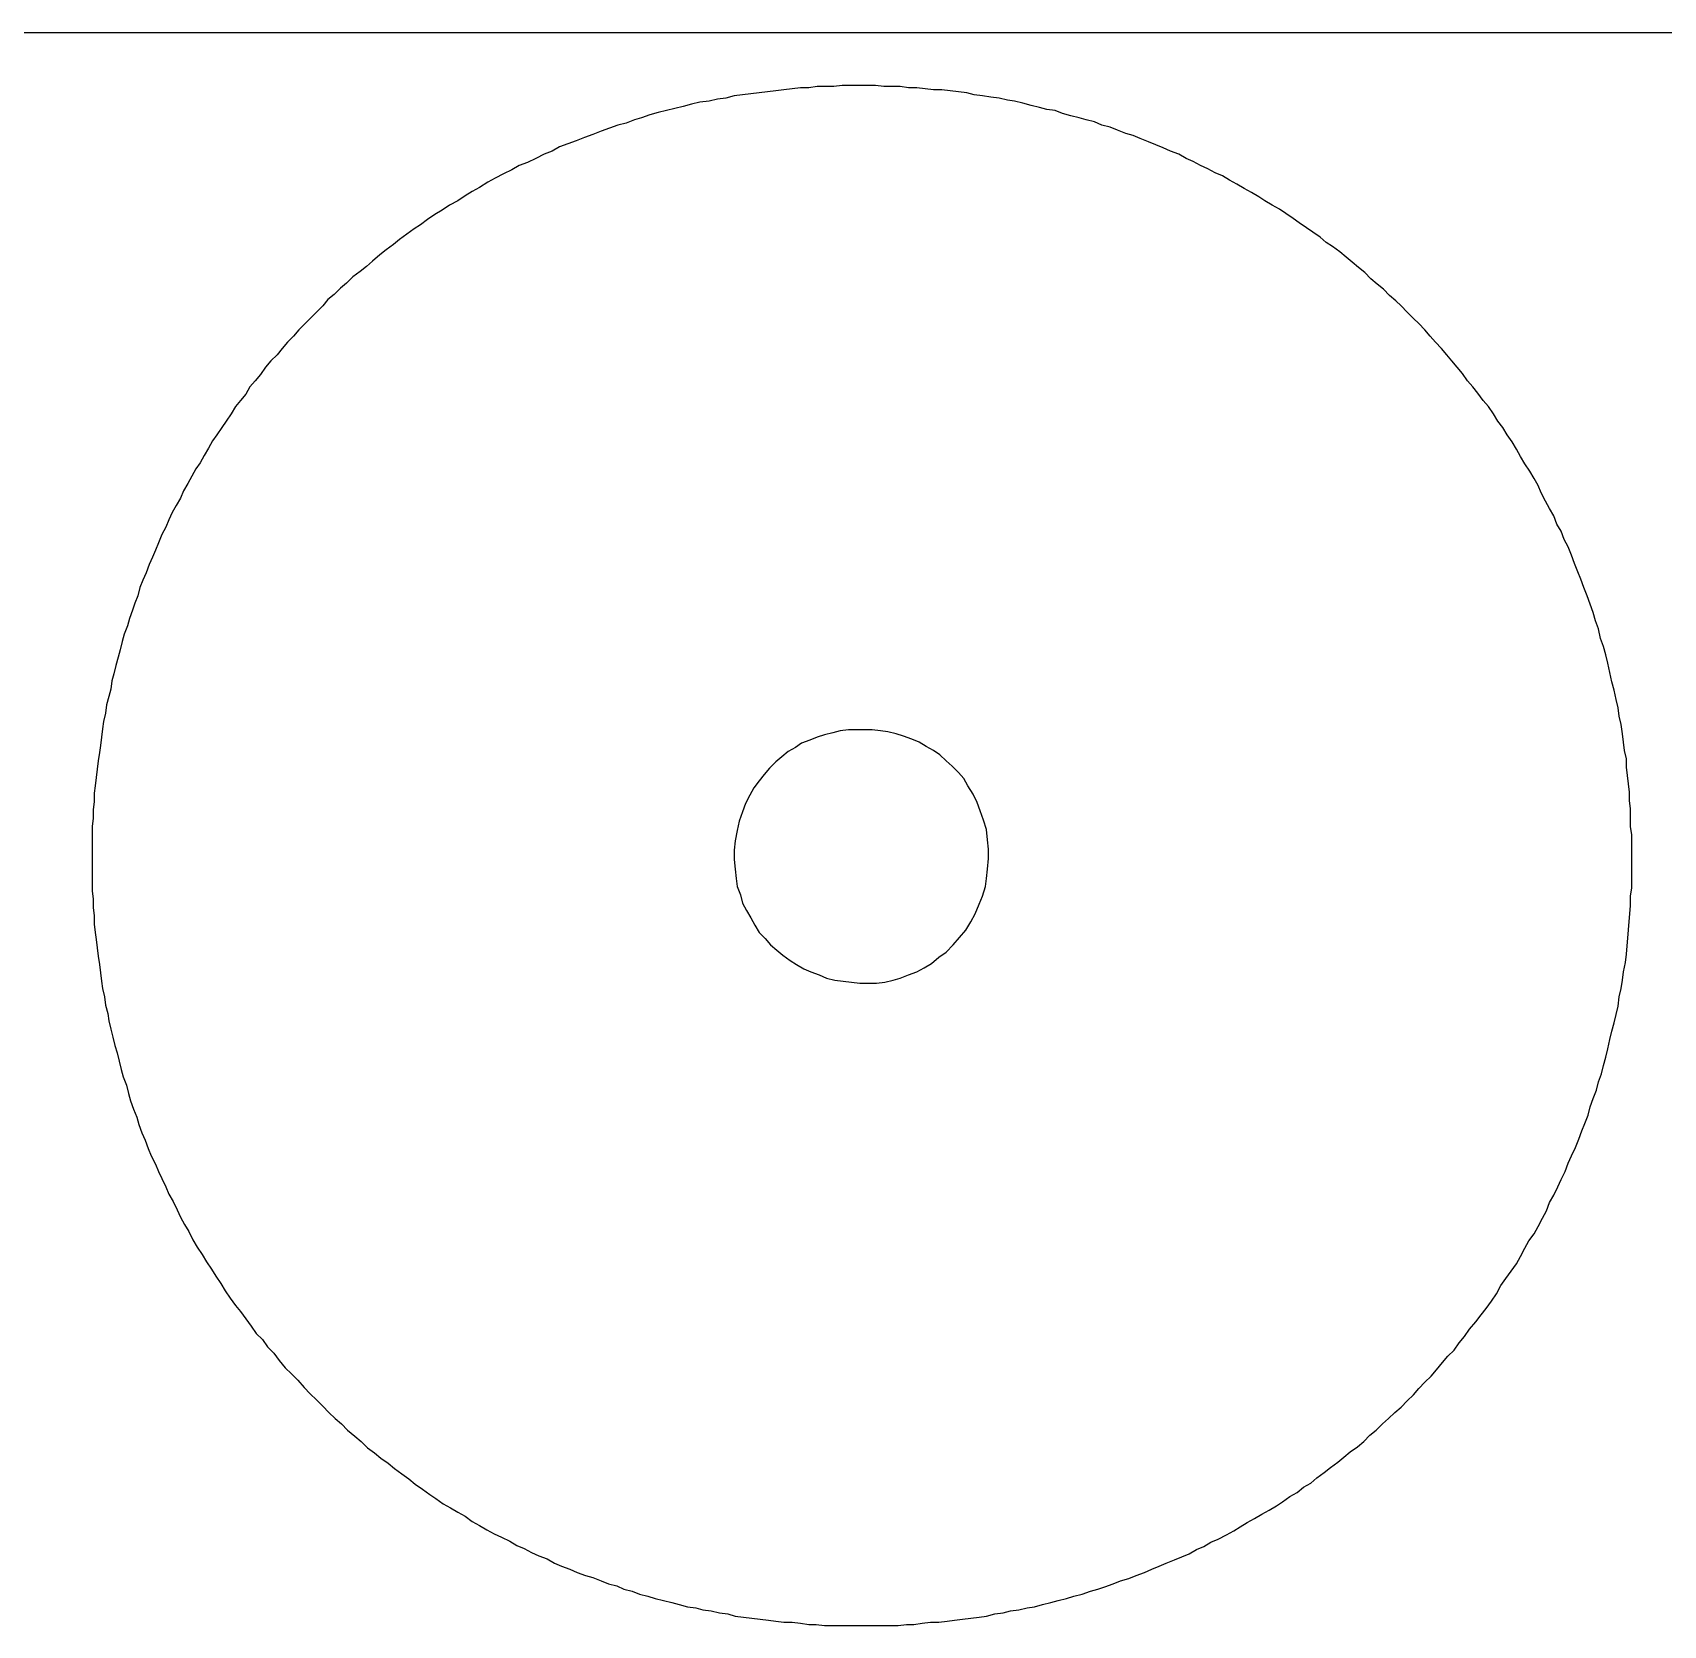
# Model space of a CAD drawing. Extents: x 11 to 591, y 39 to 419.
# Drawn here: x 52.76 to 92, y 380.63 to 418.96 of the extents above; entities that cross this region are included whole.
import ezdxf

# ---------------------------------------------------------------- set-up
doc = ezdxf.new("R2010")
doc.units = 0
doc.layers.get('0').update_dxf_attribs({"linetype": 'CONTINUOUS'})

msp = doc.modelspace()

# ---------------------------------------------------------------- linework, layer by layer
at = {"color": 5}
msp.add_line((11.215419, 418.955266), (591.140419, 418.955266), dxfattribs=at)
at = {"color": 3}
for p, q in [((70.640419, 417.555266), (70.440419, 417.530266)), ((70.840419, 417.580266), (70.640419, 417.555266)), ((71.040419, 417.605266), (70.840419, 417.580266)), ((71.240419, 417.630266), (71.040419, 417.605266)), ((71.440419, 417.630266), (71.240419, 417.630266)), ((71.640419, 417.655266), (71.440419, 417.630266)), ((71.840419, 417.655266), (71.640419, 417.655266)), ((72.040419, 417.655266), (71.840419, 417.655266)), ((72.240419, 417.680266), (72.040419, 417.655266)), ((72.440419, 417.680266), (72.240419, 417.680266)), ((72.640419, 417.680266), (72.440419, 417.680266)), ((72.840419, 417.680266), (72.640419, 417.680266)), ((73.040419, 417.680266), (72.840419, 417.680266)), ((73.240419, 417.655266), (73.040419, 417.680266)), ((73.440419, 417.655266), (73.240419, 417.655266)), ((73.640419, 417.655266), (73.440419, 417.655266)), ((73.840419, 417.630266), (73.640419, 417.655266)), ((74.040419, 417.630266), (73.840419, 417.630266)), ((74.240419, 417.605266), (74.040419, 417.630266)), ((74.440419, 417.580266), (74.240419, 417.605266)), ((74.640419, 417.580266), (74.440419, 417.580266)), ((74.840419, 417.555266), (74.640419, 417.580266)), ((75.040419, 417.530266), (74.840419, 417.555266)), ((68.415419, 417.180266), (68.215419, 417.130266)), ((68.615419, 417.230266), (68.415419, 417.180266)), ((68.815419, 417.280266), (68.615419, 417.230266)), ((69.040419, 417.305266), (68.815419, 417.280266)), ((69.240419, 417.355266), (69.040419, 417.305266)), ((69.440419, 417.380266), (69.240419, 417.355266)), ((69.640419, 417.430266), (69.440419, 417.380266)), ((69.840419, 417.455266), (69.640419, 417.430266)), ((70.040419, 417.480266), (69.840419, 417.455266)), ((70.240419, 417.505266), (70.040419, 417.480266)), ((70.440419, 417.530266), (70.240419, 417.505266)), ((75.240419, 417.505266), (75.040419, 417.530266)), ((75.415419, 417.455266), (75.240419, 417.505266)), ((75.615419, 417.430266), (75.415419, 417.455266)), ((75.815419, 417.405266), (75.615419, 417.430266)), ((76.015419, 417.380266), (75.815419, 417.405266)), ((76.215419, 417.330266), (76.015419, 417.380266)), ((76.390419, 417.305266), (76.215419, 417.330266)), ((76.590419, 417.255266), (76.390419, 417.305266)), ((76.790419, 417.205266), (76.590419, 417.255266)), ((76.990419, 417.155266), (76.790419, 417.205266)), ((67.040419, 416.780266), (66.840419, 416.730266)), ((67.240419, 416.855266), (67.040419, 416.780266)), ((67.415419, 416.905266), (67.240419, 416.855266)), ((67.615419, 416.980266), (67.415419, 416.905266)), ((67.815419, 417.030266), (67.615419, 416.980266)), ((68.015419, 417.080266), (67.815419, 417.030266)), ((68.215419, 417.130266), (68.015419, 417.080266)), ((77.165419, 417.105266), (76.990419, 417.155266)), ((77.365419, 417.080266), (77.165419, 417.105266)), ((77.540419, 417.005266), (77.365419, 417.080266)), ((77.740419, 416.955266), (77.540419, 417.005266)), ((77.940419, 416.905266), (77.740419, 416.955266)), ((78.115419, 416.855266), (77.940419, 416.905266)), ((78.315419, 416.805266), (78.115419, 416.855266)), ((78.490419, 416.730266), (78.315419, 416.805266)), ((66.040419, 416.430266), (65.840419, 416.355266)), ((66.240419, 416.505266), (66.040419, 416.430266)), ((66.440419, 416.580266), (66.240419, 416.505266)), ((66.640419, 416.655266), (66.440419, 416.580266)), ((66.840419, 416.730266), (66.640419, 416.655266)), ((78.690419, 416.680266), (78.490419, 416.730266)), ((78.865419, 416.605266), (78.690419, 416.680266)), ((79.065419, 416.530266), (78.865419, 416.605266)), ((79.240419, 416.480266), (79.065419, 416.530266)), ((79.415419, 416.405266), (79.240419, 416.480266)), ((79.615419, 416.330266), (79.415419, 416.405266)), ((65.065419, 416.030266), (64.865419, 415.930266)), ((65.265419, 416.105266), (65.065419, 416.030266)), ((65.440419, 416.205266), (65.265419, 416.105266)), ((65.640419, 416.280266), (65.440419, 416.205266)), ((65.840419, 416.355266), (65.640419, 416.280266)), ((79.790419, 416.255266), (79.615419, 416.330266)), ((79.965419, 416.180266), (79.790419, 416.255266)), ((80.140419, 416.105266), (79.965419, 416.180266)), ((80.340419, 416.030266), (80.140419, 416.105266)), ((80.515419, 415.930266), (80.340419, 416.030266)), ((64.290419, 415.655266), (64.090419, 415.555266)), ((64.465419, 415.755266), (64.290419, 415.655266)), ((64.665419, 415.830266), (64.465419, 415.755266)), ((64.865419, 415.930266), (64.665419, 415.830266)), ((80.690419, 415.855266), (80.515419, 415.930266)), ((80.865419, 415.755266), (80.690419, 415.855266)), ((81.040419, 415.680266), (80.865419, 415.755266)), ((81.215419, 415.580266), (81.040419, 415.680266)), ((63.515419, 415.230266), (63.340419, 415.130266)), ((63.715419, 415.355266), (63.515419, 415.230266)), ((63.890419, 415.455266), (63.715419, 415.355266)), ((64.090419, 415.555266), (63.890419, 415.455266)), ((81.390419, 415.505266), (81.215419, 415.580266)), ((81.565419, 415.405266), (81.390419, 415.505266)), ((81.740419, 415.305266), (81.565419, 415.405266)), ((81.915419, 415.205266), (81.740419, 415.305266)), ((82.090419, 415.105266), (81.915419, 415.205266)), ((62.990419, 414.905266), (62.790419, 414.805266)), ((63.165419, 415.030266), (62.990419, 414.905266)), ((63.340419, 415.130266), (63.165419, 415.030266)), ((82.265419, 415.005266), (82.090419, 415.105266)), ((82.415419, 414.905266), (82.265419, 415.005266)), ((82.590419, 414.805266), (82.415419, 414.905266)), ((62.265419, 414.455266), (62.090419, 414.330266)), ((62.440419, 414.580266), (62.265419, 414.455266)), ((62.615419, 414.680266), (62.440419, 414.580266)), ((62.790419, 414.805266), (62.615419, 414.680266)), ((82.765419, 414.705266), (82.590419, 414.805266)), ((82.915419, 414.605266), (82.765419, 414.705266)), ((83.090419, 414.480266), (82.915419, 414.605266)), ((83.240419, 414.380266), (83.090419, 414.480266)), ((61.765419, 414.105266), (61.590419, 413.980266)), ((61.940419, 414.230266), (61.765419, 414.105266)), ((62.090419, 414.330266), (61.940419, 414.230266)), ((83.415419, 414.255266), (83.240419, 414.380266)), ((83.565419, 414.155266), (83.415419, 414.255266)), ((83.740419, 414.030266), (83.565419, 414.155266)), ((83.890419, 413.905266), (83.740419, 414.030266)), ((61.265419, 413.730266), (61.115419, 413.605266)), ((61.440419, 413.855266), (61.265419, 413.730266)), ((61.590419, 413.980266), (61.440419, 413.855266)), ((84.040419, 413.805266), (83.890419, 413.905266)), ((84.215419, 413.680266), (84.040419, 413.805266)), ((84.365419, 413.555266), (84.215419, 413.680266)), ((60.790419, 413.330266), (60.640419, 413.205266)), ((60.940419, 413.455266), (60.790419, 413.330266)), ((61.115419, 413.605266), (60.940419, 413.455266)), ((84.515419, 413.430266), (84.365419, 413.555266)), ((84.665419, 413.305266), (84.515419, 413.430266)), ((84.815419, 413.180266), (84.665419, 413.305266)), ((60.315419, 412.930266), (60.165419, 412.805266)), ((60.465419, 413.080266), (60.315419, 412.930266)), ((60.640419, 413.205266), (60.465419, 413.080266)), ((84.965419, 413.030266), (84.815419, 413.180266)), ((85.115419, 412.905266), (84.965419, 413.030266)), ((85.265419, 412.780266), (85.115419, 412.905266)), ((59.865419, 412.530266), (59.740419, 412.380266)), ((60.015419, 412.655266), (59.865419, 412.530266)), ((60.165419, 412.805266), (60.015419, 412.655266)), ((85.415419, 412.630266), (85.265419, 412.780266)), ((85.565419, 412.505266), (85.415419, 412.630266)), ((85.690419, 412.380266), (85.565419, 412.505266)), ((59.440419, 412.080266), (59.315419, 411.955266)), ((59.590419, 412.230266), (59.440419, 412.080266)), ((59.740419, 412.380266), (59.590419, 412.230266)), ((85.840419, 412.230266), (85.690419, 412.380266)), ((85.990419, 412.080266), (85.840419, 412.230266)), ((86.115419, 411.955266), (85.990419, 412.080266)), ((59.165419, 411.805266), (59.040419, 411.655266)), ((59.315419, 411.955266), (59.165419, 411.805266)), ((86.265419, 411.805266), (86.115419, 411.955266)), ((86.390419, 411.655266), (86.265419, 411.805266)), ((58.765419, 411.355266), (58.640419, 411.205266)), ((58.890419, 411.505266), (58.765419, 411.355266)), ((59.040419, 411.655266), (58.890419, 411.505266)), ((86.515419, 411.505266), (86.390419, 411.655266)), ((86.665419, 411.355266), (86.515419, 411.505266)), ((86.790419, 411.205266), (86.665419, 411.355266)), ((58.365419, 410.905266), (58.240419, 410.730266)), ((58.490419, 411.055266), (58.365419, 410.905266)), ((58.640419, 411.205266), (58.490419, 411.055266)), ((86.915419, 411.055266), (86.790419, 411.205266)), ((87.040419, 410.905266), (86.915419, 411.055266)), ((87.165419, 410.755266), (87.040419, 410.905266)), ((58.115419, 410.580266), (57.990419, 410.430266)), ((58.240419, 410.730266), (58.115419, 410.580266)), ((87.290419, 410.580266), (87.165419, 410.755266)), ((87.415419, 410.430266), (87.290419, 410.580266)), ((57.765419, 410.105266), (57.640419, 409.955266)), ((57.890419, 410.255266), (57.765419, 410.105266)), ((57.990419, 410.430266), (57.890419, 410.255266)), ((87.540419, 410.280266), (87.415419, 410.430266)), ((87.665419, 410.105266), (87.540419, 410.280266)), ((87.790419, 409.955266), (87.665419, 410.105266)), ((57.540419, 409.780266), (57.415419, 409.605266)), ((57.640419, 409.955266), (57.540419, 409.780266)), ((87.915419, 409.780266), (87.790419, 409.955266)), ((88.015419, 409.605266), (87.915419, 409.780266)), ((57.315419, 409.455266), (57.190419, 409.280266)), ((57.415419, 409.605266), (57.315419, 409.455266)), ((88.140419, 409.455266), (88.015419, 409.605266)), ((88.240419, 409.280266), (88.140419, 409.455266)), ((56.990419, 408.955266), (56.890419, 408.780266)), ((57.090419, 409.130266), (56.990419, 408.955266)), ((57.190419, 409.280266), (57.090419, 409.130266)), ((88.365419, 409.105266), (88.240419, 409.280266)), ((88.465419, 408.930266), (88.365419, 409.105266)), ((88.565419, 408.755266), (88.465419, 408.930266)), ((56.790419, 408.605266), (56.690419, 408.455266)), ((56.890419, 408.780266), (56.790419, 408.605266)), ((88.665419, 408.580266), (88.565419, 408.755266)), ((88.790419, 408.405266), (88.665419, 408.580266)), ((56.590419, 408.280266), (56.490419, 408.105266)), ((56.690419, 408.455266), (56.590419, 408.280266)), ((88.890419, 408.230266), (88.790419, 408.405266)), ((88.990419, 408.055266), (88.890419, 408.230266)), ((56.315419, 407.755266), (56.215419, 407.580266)), ((56.390419, 407.930266), (56.315419, 407.755266)), ((56.490419, 408.105266), (56.390419, 407.930266)), ((89.065419, 407.880266), (88.990419, 408.055266)), ((89.165419, 407.680266), (89.065419, 407.880266)), ((56.115419, 407.405266), (56.040419, 407.230266)), ((56.215419, 407.580266), (56.115419, 407.405266)), ((89.265419, 407.505266), (89.165419, 407.680266)), ((89.365419, 407.330266), (89.265419, 407.505266)), ((55.965419, 407.055266), (55.865419, 406.880266)), ((56.040419, 407.230266), (55.965419, 407.055266)), ((89.440419, 407.130266), (89.365419, 407.330266)), ((89.540419, 406.955266), (89.440419, 407.130266)), ((55.790419, 406.680266), (55.715419, 406.505266)), ((55.865419, 406.880266), (55.790419, 406.680266)), ((89.615419, 406.755266), (89.540419, 406.955266)), ((89.715419, 406.580266), (89.615419, 406.755266)), ((89.790419, 406.380266), (89.715419, 406.580266)), ((55.640419, 406.330266), (55.565419, 406.155266)), ((55.715419, 406.505266), (55.640419, 406.330266)), ((89.865419, 406.180266), (89.790419, 406.380266)), ((89.940419, 405.980266), (89.865419, 406.180266)), ((55.490419, 405.955266), (55.415419, 405.780266)), ((55.565419, 406.155266), (55.490419, 405.955266)), ((90.015419, 405.805266), (89.940419, 405.980266)), ((90.090419, 405.605266), (90.015419, 405.805266)), ((55.290419, 405.405266), (55.215419, 405.230266)), ((55.340419, 405.605266), (55.290419, 405.405266)), ((55.415419, 405.780266), (55.340419, 405.605266)), ((90.165419, 405.405266), (90.090419, 405.605266)), ((90.240419, 405.205266), (90.165419, 405.405266)), ((55.165419, 405.055266), (55.090419, 404.855266)), ((55.215419, 405.230266), (55.165419, 405.055266)), ((90.315419, 405.005266), (90.240419, 405.205266)), ((90.365419, 404.805266), (90.315419, 405.005266)), ((55.040419, 404.680266), (54.965419, 404.480266)), ((55.090419, 404.855266), (55.040419, 404.680266)), ((90.440419, 404.605266), (90.365419, 404.805266)), ((90.490419, 404.380266), (90.440419, 404.605266)), ((54.915419, 404.305266), (54.865419, 404.105266)), ((54.965419, 404.480266), (54.915419, 404.305266)), ((90.565419, 404.180266), (90.490419, 404.380266)), ((54.815419, 403.930266), (54.765419, 403.730266)), ((54.865419, 404.105266), (54.815419, 403.930266)), ((90.615419, 403.980266), (90.565419, 404.180266)), ((90.665419, 403.780266), (90.615419, 403.980266)), ((54.715419, 403.530266), (54.665419, 403.355266)), ((54.765419, 403.730266), (54.715419, 403.530266)), ((90.715419, 403.555266), (90.665419, 403.780266)), ((90.765419, 403.330266), (90.715419, 403.555266)), ((54.640419, 403.155266), (54.590419, 402.980266)), ((54.665419, 403.355266), (54.640419, 403.155266)), ((90.815419, 403.130266), (90.765419, 403.330266)), ((90.865419, 402.905266), (90.815419, 403.130266)), ((54.540419, 402.780266), (54.515419, 402.580266)), ((54.590419, 402.980266), (54.540419, 402.780266)), ((90.915419, 402.705266), (90.865419, 402.905266)), ((90.940419, 402.505266), (90.915419, 402.705266)), ((54.465419, 402.380266), (54.440419, 402.205266)), ((54.515419, 402.580266), (54.465419, 402.380266)), ((90.990419, 402.305266), (90.940419, 402.505266)), ((91.015419, 402.080266), (90.990419, 402.305266)), ((54.415419, 402.005266), (54.390419, 401.805266)), ((54.440419, 402.205266), (54.415419, 402.005266)), ((91.040419, 401.880266), (91.015419, 402.080266)), ((91.065419, 401.680266), (91.040419, 401.880266)), ((54.365419, 401.630266), (54.340419, 401.430266)), ((54.390419, 401.805266), (54.365419, 401.630266)), ((91.115419, 401.480266), (91.065419, 401.680266)), ((91.115419, 401.280266), (91.115419, 401.480266)), ((54.315419, 401.230266), (54.290419, 401.030266)), ((54.340419, 401.430266), (54.315419, 401.230266)), ((91.140419, 401.080266), (91.115419, 401.280266)), ((91.165419, 400.880266), (91.140419, 401.080266)), ((54.265419, 400.830266), (54.240419, 400.655266)), ((54.290419, 401.030266), (54.265419, 400.830266)), ((91.190419, 400.680266), (91.165419, 400.880266)), ((91.190419, 400.480266), (91.190419, 400.680266)), ((54.240419, 400.455266), (54.215419, 400.255266)), ((54.240419, 400.655266), (54.240419, 400.455266)), ((91.215419, 400.280266), (91.190419, 400.480266)), ((54.215419, 400.055266), (54.190419, 399.855266)), ((54.215419, 400.255266), (54.215419, 400.055266)), ((91.215419, 400.055266), (91.215419, 400.280266)), ((91.215419, 399.855266), (91.215419, 400.055266)), ((54.190419, 399.855266), (54.190419, 399.680266)), ((54.190419, 399.680266), (54.190419, 399.480266)), ((91.240419, 399.655266), (91.215419, 399.855266)), ((91.240419, 399.455266), (91.240419, 399.655266)), ((54.190419, 399.480266), (54.190419, 399.280266)), ((54.190419, 399.280266), (54.190419, 399.080266)), ((91.240419, 399.230266), (91.240419, 399.455266)), ((91.240419, 399.030266), (91.240419, 399.230266)), ((54.190419, 399.080266), (54.190419, 398.880266)), ((54.190419, 398.880266), (54.190419, 398.680266)), ((91.240419, 398.805266), (91.240419, 399.030266)), ((91.240419, 398.605266), (91.240419, 398.805266)), ((54.190419, 398.680266), (54.190419, 398.480266)), ((54.190419, 398.480266), (54.190419, 398.305266)), ((91.215419, 398.180266), (91.240419, 398.380266)), ((91.240419, 398.380266), (91.240419, 398.605266)), ((54.190419, 398.305266), (54.215419, 398.105266)), ((54.215419, 398.105266), (54.215419, 397.905266)), ((91.115419, 396.780266), (91.215419, 397.955266)), ((91.215419, 397.955266), (91.215419, 398.180266)), ((54.215419, 397.905266), (54.240419, 397.705266)), ((54.240419, 397.705266), (54.240419, 397.505266)), ((54.240419, 397.505266), (54.265419, 397.305266)), ((54.265419, 397.305266), (54.290419, 397.130266)), ((54.290419, 397.130266), (54.315419, 396.930266)), ((54.315419, 396.930266), (54.340419, 396.730266)), ((91.090419, 396.580266), (91.115419, 396.780266)), ((54.340419, 396.730266), (54.365419, 396.530266)), ((54.365419, 396.530266), (54.390419, 396.330266)), ((91.040419, 396.355266), (91.090419, 396.580266)), ((54.390419, 396.330266), (54.415419, 396.130266)), ((54.415419, 396.130266), (54.440419, 395.955266)), ((90.990419, 395.955266), (91.015419, 396.155266)), ((91.015419, 396.155266), (91.040419, 396.355266)), ((54.440419, 395.955266), (54.490419, 395.755266)), ((54.490419, 395.755266), (54.515419, 395.555266)), ((90.915419, 395.530266), (90.940419, 395.755266)), ((90.940419, 395.755266), (90.990419, 395.955266)), ((54.515419, 395.555266), (54.565419, 395.355266)), ((54.565419, 395.355266), (54.590419, 395.180266)), ((90.815419, 395.130266), (90.865419, 395.330266)), ((90.865419, 395.330266), (90.915419, 395.530266)), ((54.590419, 395.180266), (54.640419, 394.980266)), ((54.640419, 394.980266), (54.690419, 394.780266)), ((90.715419, 394.730266), (90.765419, 394.930266)), ((90.765419, 394.930266), (90.815419, 395.130266)), ((54.690419, 394.780266), (54.740419, 394.580266)), ((54.740419, 394.580266), (54.790419, 394.405266)), ((54.790419, 394.405266), (54.840419, 394.205266)), ((90.615419, 394.305266), (90.665419, 394.505266)), ((90.665419, 394.505266), (90.715419, 394.730266)), ((54.840419, 394.205266), (54.890419, 394.005266)), ((90.515419, 393.905266), (90.565419, 394.105266)), ((90.565419, 394.105266), (90.615419, 394.305266)), ((54.890419, 394.005266), (54.940419, 393.830266)), ((54.940419, 393.830266), (55.015419, 393.630266)), ((55.015419, 393.630266), (55.065419, 393.430266)), ((90.390419, 393.505266), (90.440419, 393.705266)), ((90.440419, 393.705266), (90.515419, 393.905266)), ((55.065419, 393.430266), (55.115419, 393.255266)), ((55.115419, 393.255266), (55.190419, 393.055266)), ((90.240419, 393.105266), (90.315419, 393.305266)), ((90.315419, 393.305266), (90.390419, 393.505266)), ((55.190419, 393.055266), (55.265419, 392.855266)), ((55.265419, 392.855266), (55.315419, 392.680266)), ((90.115419, 392.705266), (90.190419, 392.905266)), ((90.190419, 392.905266), (90.240419, 393.105266)), ((55.315419, 392.680266), (55.390419, 392.480266)), ((55.390419, 392.480266), (55.465419, 392.305266)), ((89.965419, 392.330266), (90.040419, 392.530266)), ((90.040419, 392.530266), (90.115419, 392.705266)), ((55.465419, 392.305266), (55.540419, 392.105266)), ((55.540419, 392.105266), (55.615419, 391.930266)), ((89.790419, 391.930266), (89.890419, 392.130266)), ((89.890419, 392.130266), (89.965419, 392.330266)), ((55.615419, 391.930266), (55.715419, 391.730266)), ((55.715419, 391.730266), (55.790419, 391.555266)), ((89.640419, 391.555266), (89.715419, 391.755266)), ((89.715419, 391.755266), (89.790419, 391.930266)), ((55.790419, 391.555266), (55.865419, 391.380266)), ((55.865419, 391.380266), (55.965419, 391.180266)), ((89.465419, 391.180266), (89.540419, 391.355266)), ((89.540419, 391.355266), (89.640419, 391.555266)), ((55.965419, 391.180266), (56.040419, 391.005266)), ((56.040419, 391.005266), (56.140419, 390.830266)), ((89.265419, 390.805266), (89.365419, 390.980266)), ((89.365419, 390.980266), (89.465419, 391.180266)), ((56.140419, 390.830266), (56.240419, 390.630266)), ((56.240419, 390.630266), (56.315419, 390.455266)), ((89.090419, 390.430266), (89.190419, 390.605266)), ((89.190419, 390.605266), (89.265419, 390.805266)), ((56.315419, 390.455266), (56.415419, 390.280266)), ((56.415419, 390.280266), (56.515419, 390.105266)), ((56.515419, 390.105266), (56.615419, 389.905266)), ((88.890419, 390.055266), (88.990419, 390.230266)), ((88.990419, 390.230266), (89.090419, 390.430266)), ((56.615419, 389.905266), (56.715419, 389.730266)), ((56.715419, 389.730266), (56.840419, 389.555266)), ((88.565419, 389.505266), (88.665419, 389.705266)), ((88.665419, 389.705266), (88.765419, 389.880266)), ((88.765419, 389.880266), (88.890419, 390.055266)), ((56.840419, 389.555266), (56.940419, 389.380266)), ((56.940419, 389.380266), (57.065419, 389.205266)), ((88.340419, 389.155266), (88.465419, 389.330266)), ((88.465419, 389.330266), (88.565419, 389.505266)), ((57.065419, 389.205266), (57.165419, 389.030266)), ((57.165419, 389.030266), (57.290419, 388.855266)), ((88.090419, 388.805266), (88.215419, 388.980266)), ((88.215419, 388.980266), (88.340419, 389.155266)), ((57.290419, 388.855266), (57.390419, 388.680266)), ((57.390419, 388.680266), (57.515419, 388.505266)), ((87.865419, 388.430266), (87.990419, 388.605266)), ((87.990419, 388.605266), (88.090419, 388.805266)), ((57.515419, 388.505266), (57.640419, 388.330266)), ((57.640419, 388.330266), (57.765419, 388.180266)), ((57.765419, 388.180266), (57.890419, 388.005266)), ((87.615419, 388.105266), (87.740419, 388.255266)), ((87.740419, 388.255266), (87.865419, 388.430266)), ((57.890419, 388.005266), (58.015419, 387.830266)), ((58.015419, 387.830266), (58.140419, 387.655266)), ((87.215419, 387.580266), (87.340419, 387.755266)), ((87.340419, 387.755266), (87.490419, 387.930266)), ((87.490419, 387.930266), (87.615419, 388.105266)), ((58.140419, 387.655266), (58.290419, 387.505266)), ((58.290419, 387.505266), (58.415419, 387.330266)), ((86.965419, 387.255266), (87.090419, 387.430266)), ((87.090419, 387.430266), (87.215419, 387.580266)), ((58.415419, 387.330266), (58.565419, 387.180266)), ((58.565419, 387.180266), (58.690419, 387.005266)), ((58.690419, 387.005266), (58.840419, 386.830266)), ((86.540419, 386.780266), (86.690419, 386.955266)), ((86.690419, 386.955266), (86.815419, 387.105266)), ((86.815419, 387.105266), (86.965419, 387.255266)), ((58.840419, 386.830266), (58.990419, 386.680266)), ((58.990419, 386.680266), (59.140419, 386.530266)), ((86.265419, 386.480266), (86.415419, 386.630266)), ((86.415419, 386.630266), (86.540419, 386.780266)), ((59.140419, 386.530266), (59.290419, 386.355266)), ((59.290419, 386.355266), (59.440419, 386.205266)), ((59.440419, 386.205266), (59.590419, 386.055266)), ((85.840419, 386.030266), (85.990419, 386.180266)), ((85.990419, 386.180266), (86.115419, 386.330266)), ((86.115419, 386.330266), (86.265419, 386.480266)), ((59.590419, 386.055266), (59.740419, 385.905266)), ((59.740419, 385.905266), (59.890419, 385.755266)), ((85.540419, 385.755266), (85.690419, 385.880266)), ((85.690419, 385.880266), (85.840419, 386.030266)), ((59.890419, 385.755266), (60.040419, 385.605266)), ((60.040419, 385.605266), (60.190419, 385.480266)), ((60.190419, 385.480266), (60.340419, 385.330266)), ((85.090419, 385.330266), (85.240419, 385.480266)), ((85.240419, 385.480266), (85.390419, 385.605266)), ((85.390419, 385.605266), (85.540419, 385.755266)), ((60.340419, 385.330266), (60.515419, 385.180266)), ((60.515419, 385.180266), (60.665419, 385.055266)), ((60.665419, 385.055266), (60.815419, 384.905266)), ((84.640419, 384.930266), (84.790419, 385.055266)), ((84.790419, 385.055266), (84.940419, 385.205266)), ((84.940419, 385.205266), (85.090419, 385.330266)), ((60.815419, 384.905266), (60.990419, 384.780266)), ((60.990419, 384.780266), (61.140419, 384.655266)), ((61.140419, 384.655266), (61.315419, 384.530266)), ((84.165419, 384.555266), (84.315419, 384.680266)), ((84.315419, 384.680266), (84.465419, 384.805266)), ((84.465419, 384.805266), (84.640419, 384.930266)), ((61.315419, 384.530266), (61.465419, 384.405266)), ((61.465419, 384.405266), (61.640419, 384.280266)), ((61.640419, 384.280266), (61.815419, 384.155266)), ((83.665419, 384.180266), (83.840419, 384.305266)), ((83.840419, 384.305266), (83.990419, 384.430266)), ((83.990419, 384.430266), (84.165419, 384.555266)), ((61.815419, 384.155266), (61.965419, 384.030266)), ((61.965419, 384.030266), (62.140419, 383.905266)), ((62.140419, 383.905266), (62.315419, 383.780266)), ((83.015419, 383.730266), (83.190419, 383.830266)), ((83.190419, 383.830266), (83.340419, 383.955266)), ((83.340419, 383.955266), (83.515419, 384.055266)), ((83.515419, 384.055266), (83.665419, 384.180266)), ((62.315419, 383.780266), (62.465419, 383.680266)), ((62.465419, 383.680266), (62.640419, 383.555266)), ((62.640419, 383.555266), (62.815419, 383.455266)), ((62.815419, 383.455266), (62.990419, 383.355266)), ((82.515419, 383.405266), (82.690419, 383.505266)), ((82.690419, 383.505266), (82.840419, 383.605266)), ((82.840419, 383.605266), (83.015419, 383.730266)), ((62.990419, 383.355266), (63.165419, 383.255266)), ((63.165419, 383.255266), (63.340419, 383.130266)), ((63.340419, 383.130266), (63.515419, 383.030266)), ((63.515419, 383.030266), (63.690419, 382.930266)), ((81.815419, 383.005266), (81.990419, 383.105266)), ((81.990419, 383.105266), (82.165419, 383.205266)), ((82.165419, 383.205266), (82.340419, 383.305266)), ((82.340419, 383.305266), (82.515419, 383.405266)), ((63.690419, 382.930266), (63.865419, 382.830266)), ((63.865419, 382.830266), (64.040419, 382.755266)), ((64.040419, 382.755266), (64.240419, 382.655266)), ((64.240419, 382.655266), (64.415419, 382.555266)), ((80.940419, 382.530266), (81.115419, 382.630266)), ((81.115419, 382.630266), (81.290419, 382.705266)), ((81.290419, 382.705266), (81.490419, 382.805266)), ((81.490419, 382.805266), (81.665419, 382.905266)), ((81.665419, 382.905266), (81.815419, 383.005266)), ((64.415419, 382.555266), (64.590419, 382.480266)), ((64.590419, 382.480266), (64.765419, 382.380266)), ((64.765419, 382.380266), (64.940419, 382.305266)), ((64.940419, 382.305266), (65.140419, 382.230266)), ((80.240419, 382.205266), (80.415419, 382.280266)), ((80.415419, 382.280266), (80.590419, 382.355266)), ((80.590419, 382.355266), (80.765419, 382.455266)), ((80.765419, 382.455266), (80.940419, 382.530266)), ((65.140419, 382.230266), (65.315419, 382.130266)), ((65.315419, 382.130266), (65.490419, 382.055266)), ((65.490419, 382.055266), (65.690419, 381.980266)), ((65.690419, 381.980266), (65.865419, 381.905266)), ((65.865419, 381.905266), (66.065419, 381.830266)), ((79.315419, 381.830266), (79.515419, 381.905266)), ((79.515419, 381.905266), (79.690419, 381.980266)), ((79.690419, 381.980266), (79.865419, 382.055266)), ((79.865419, 382.055266), (80.040419, 382.130266)), ((80.040419, 382.130266), (80.240419, 382.205266)), ((66.065419, 381.830266), (66.240419, 381.780266)), ((66.240419, 381.780266), (66.440419, 381.705266)), ((66.440419, 381.705266), (66.615419, 381.630266)), ((66.615419, 381.630266), (66.815419, 381.580266)), ((66.815419, 381.580266), (66.990419, 381.505266)), ((66.990419, 381.505266), (67.190419, 381.455266)), ((67.190419, 381.455266), (67.365419, 381.380266)), ((78.015419, 381.380266), (78.215419, 381.455266)), ((78.215419, 381.455266), (78.390419, 381.505266)), ((78.390419, 381.505266), (78.565419, 381.555266)), ((78.565419, 381.555266), (78.765419, 381.630266)), ((78.765419, 381.630266), (78.940419, 381.705266)), ((78.940419, 381.705266), (79.140419, 381.755266)), ((79.140419, 381.755266), (79.315419, 381.830266)), ((67.365419, 381.380266), (67.565419, 381.330266)), ((67.565419, 381.330266), (67.740419, 381.280266)), ((67.740419, 381.280266), (67.940419, 381.230266)), ((67.940419, 381.230266), (68.140419, 381.180266)), ((68.140419, 381.180266), (68.315419, 381.130266)), ((68.315419, 381.130266), (68.515419, 381.080266)), ((68.515419, 381.080266), (68.715419, 381.055266)), ((76.690419, 381.055266), (76.865419, 381.080266)), ((76.865419, 381.080266), (77.065419, 381.130266)), ((77.065419, 381.130266), (77.265419, 381.180266)), ((77.265419, 381.180266), (77.440419, 381.230266)), ((77.440419, 381.230266), (77.640419, 381.280266)), ((77.640419, 381.280266), (77.815419, 381.330266)), ((77.815419, 381.330266), (78.015419, 381.380266)), ((68.715419, 381.055266), (68.890419, 381.005266)), ((68.890419, 381.005266), (69.090419, 380.980266)), ((69.090419, 380.980266), (69.290419, 380.930266)), ((69.290419, 380.930266), (69.490419, 380.905266)), ((69.490419, 380.905266), (69.665419, 380.855266)), ((69.665419, 380.855266), (69.865419, 380.830266)), ((69.865419, 380.830266), (70.065419, 380.805266)), ((70.065419, 380.805266), (70.265419, 380.780266)), ((70.265419, 380.780266), (70.465419, 380.755266)), ((70.465419, 380.755266), (70.640419, 380.730266)), ((70.640419, 380.730266), (70.840419, 380.705266)), ((70.840419, 380.705266), (71.040419, 380.705266)), ((71.040419, 380.705266), (71.240419, 380.680266)), ((71.240419, 380.680266), (71.440419, 380.655266)), ((73.965419, 380.655266), (74.165419, 380.680266)), ((74.165419, 380.680266), (74.365419, 380.705266)), ((74.365419, 380.705266), (74.565419, 380.705266)), ((74.565419, 380.705266), (74.765419, 380.730266)), ((74.765419, 380.730266), (74.940419, 380.755266)), ((74.940419, 380.755266), (75.140419, 380.780266)), ((75.140419, 380.780266), (75.340419, 380.805266)), ((75.340419, 380.805266), (75.540419, 380.830266)), ((75.540419, 380.830266), (75.715419, 380.855266)), ((75.715419, 380.855266), (75.915419, 380.905266)), ((75.915419, 380.905266), (76.115419, 380.930266)), ((76.115419, 380.930266), (76.290419, 380.980266)), ((76.290419, 380.980266), (76.490419, 381.005266)), ((76.490419, 381.005266), (76.690419, 381.055266)), ((71.440419, 380.655266), (71.615419, 380.655266)), ((71.615419, 380.655266), (71.815419, 380.630266)), ((71.815419, 380.630266), (72.015419, 380.630266)), ((72.015419, 380.630266), (72.215419, 380.630266)), ((72.215419, 380.630266), (72.415419, 380.630266)), ((72.415419, 380.630266), (72.615419, 380.630266)), ((72.615419, 380.630266), (72.790419, 380.630266)), ((72.790419, 380.630266), (72.990419, 380.630266)), ((72.990419, 380.630266), (73.190419, 380.630266)), ((73.190419, 380.630266), (73.390419, 380.630266)), ((73.390419, 380.630266), (73.590419, 380.630266)), ((73.590419, 380.630266), (73.790419, 380.655266)), ((73.790419, 380.655266), (73.965419, 380.655266))]:
    msp.add_line(p, q, dxfattribs=at)
at = {"color": 7}
for p, q in [((71.465419, 401.930266), (71.265419, 401.855266)), ((71.640419, 402.005266), (71.465419, 401.930266)), ((71.815419, 402.055266), (71.640419, 402.005266)), ((72.015419, 402.105266), (71.815419, 402.055266)), ((72.190419, 402.155266), (72.015419, 402.105266)), ((72.390419, 402.180266), (72.190419, 402.155266)), ((72.590419, 402.180266), (72.390419, 402.180266)), ((72.765419, 402.180266), (72.590419, 402.180266)), ((72.965419, 402.180266), (72.765419, 402.180266)), ((73.165419, 402.155266), (72.965419, 402.180266)), ((73.340419, 402.130266), (73.165419, 402.155266)), ((73.540419, 402.080266), (73.340419, 402.130266)), ((73.715419, 402.030266), (73.540419, 402.080266)), ((73.915419, 401.955266), (73.715419, 402.030266)), ((74.090419, 401.880266), (73.915419, 401.955266)), ((74.265419, 401.780266), (74.090419, 401.880266)), ((70.790419, 401.530266), (70.640419, 401.405266)), ((70.940419, 401.655266), (70.790419, 401.530266)), ((71.115419, 401.755266), (70.940419, 401.655266)), ((71.265419, 401.855266), (71.115419, 401.755266)), ((74.440419, 401.680266), (74.265419, 401.780266)), ((74.590419, 401.580266), (74.440419, 401.680266)), ((74.740419, 401.430266), (74.590419, 401.580266)), ((70.365419, 401.105266), (70.240419, 400.955266)), ((70.490419, 401.255266), (70.365419, 401.105266)), ((70.640419, 401.405266), (70.490419, 401.255266)), ((74.890419, 401.305266), (74.740419, 401.430266)), ((75.040419, 401.155266), (74.890419, 401.305266)), ((75.165419, 401.005266), (75.040419, 401.155266)), ((70.115419, 400.780266), (70.015419, 400.605266)), ((70.240419, 400.955266), (70.115419, 400.780266)), ((75.265419, 400.830266), (75.165419, 401.005266)), ((75.390419, 400.630266), (75.265419, 400.830266)), ((69.915419, 400.405266), (69.840419, 400.205266)), ((70.015419, 400.605266), (69.915419, 400.405266)), ((75.490419, 400.430266), (75.390419, 400.630266)), ((75.565419, 400.230266), (75.490419, 400.430266)), ((69.765419, 399.980266), (69.715419, 399.755266)), ((69.840419, 400.205266), (69.765419, 399.980266)), ((75.640419, 400.005266), (75.565419, 400.230266)), ((75.715419, 399.780266), (75.640419, 400.005266)), ((69.665419, 399.505266), (69.640419, 399.280266)), ((69.715419, 399.755266), (69.665419, 399.505266)), ((75.740419, 399.530266), (75.715419, 399.780266)), ((75.765419, 399.305266), (75.740419, 399.530266)), ((69.640419, 399.280266), (69.640419, 399.055266)), ((75.765419, 399.080266), (75.765419, 399.305266)), ((69.640419, 399.055266), (69.665419, 398.830266)), ((69.665419, 398.830266), (69.690419, 398.605266)), ((75.715419, 398.605266), (75.740419, 398.830266)), ((75.740419, 398.830266), (75.765419, 399.080266)), ((69.690419, 398.605266), (69.715419, 398.405266)), ((69.715419, 398.405266), (69.790419, 398.205266)), ((75.615419, 398.180266), (75.690419, 398.405266)), ((75.690419, 398.405266), (75.715419, 398.605266)), ((69.790419, 398.205266), (69.840419, 398.005266)), ((69.840419, 398.005266), (69.940419, 397.830266)), ((75.440419, 397.755266), (75.540419, 397.980266)), ((75.540419, 397.980266), (75.615419, 398.180266)), ((69.940419, 397.830266), (70.040419, 397.655266)), ((70.040419, 397.655266), (70.140419, 397.480266)), ((75.215419, 397.355266), (75.340419, 397.555266)), ((75.340419, 397.555266), (75.440419, 397.755266)), ((70.140419, 397.480266), (70.240419, 397.305266)), ((70.240419, 397.305266), (70.390419, 397.155266)), ((70.390419, 397.155266), (70.515419, 397.005266)), ((74.915419, 397.005266), (75.065419, 397.180266)), ((75.065419, 397.180266), (75.215419, 397.355266)), ((70.515419, 397.005266), (70.665419, 396.880266)), ((70.665419, 396.880266), (70.815419, 396.755266)), ((70.815419, 396.755266), (70.990419, 396.630266)), ((74.565419, 396.705266), (74.740419, 396.830266)), ((74.740419, 396.830266), (74.915419, 397.005266)), ((70.990419, 396.630266), (71.140419, 396.530266)), ((71.140419, 396.530266), (71.315419, 396.430266)), ((71.315419, 396.430266), (71.490419, 396.355266)), ((74.040419, 396.355266), (74.215419, 396.455266)), ((74.215419, 396.455266), (74.390419, 396.555266)), ((74.390419, 396.555266), (74.565419, 396.705266)), ((71.490419, 396.355266), (71.690419, 396.280266)), ((71.690419, 396.280266), (71.865419, 396.205266)), ((71.865419, 396.205266), (72.065419, 396.155266)), ((72.065419, 396.155266), (72.265419, 396.130266)), ((72.265419, 396.130266), (72.465419, 396.105266)), ((72.465419, 396.105266), (72.665419, 396.080266)), ((72.665419, 396.080266), (72.865419, 396.080266)), ((72.865419, 396.080266), (73.065419, 396.080266)), ((73.065419, 396.080266), (73.265419, 396.105266)), ((73.265419, 396.105266), (73.465419, 396.155266)), ((73.465419, 396.155266), (73.640419, 396.205266)), ((73.640419, 396.205266), (73.840419, 396.280266)), ((73.840419, 396.280266), (74.040419, 396.355266))]:
    msp.add_line(p, q, dxfattribs=at)

doc.saveas('drawing.dxf')
